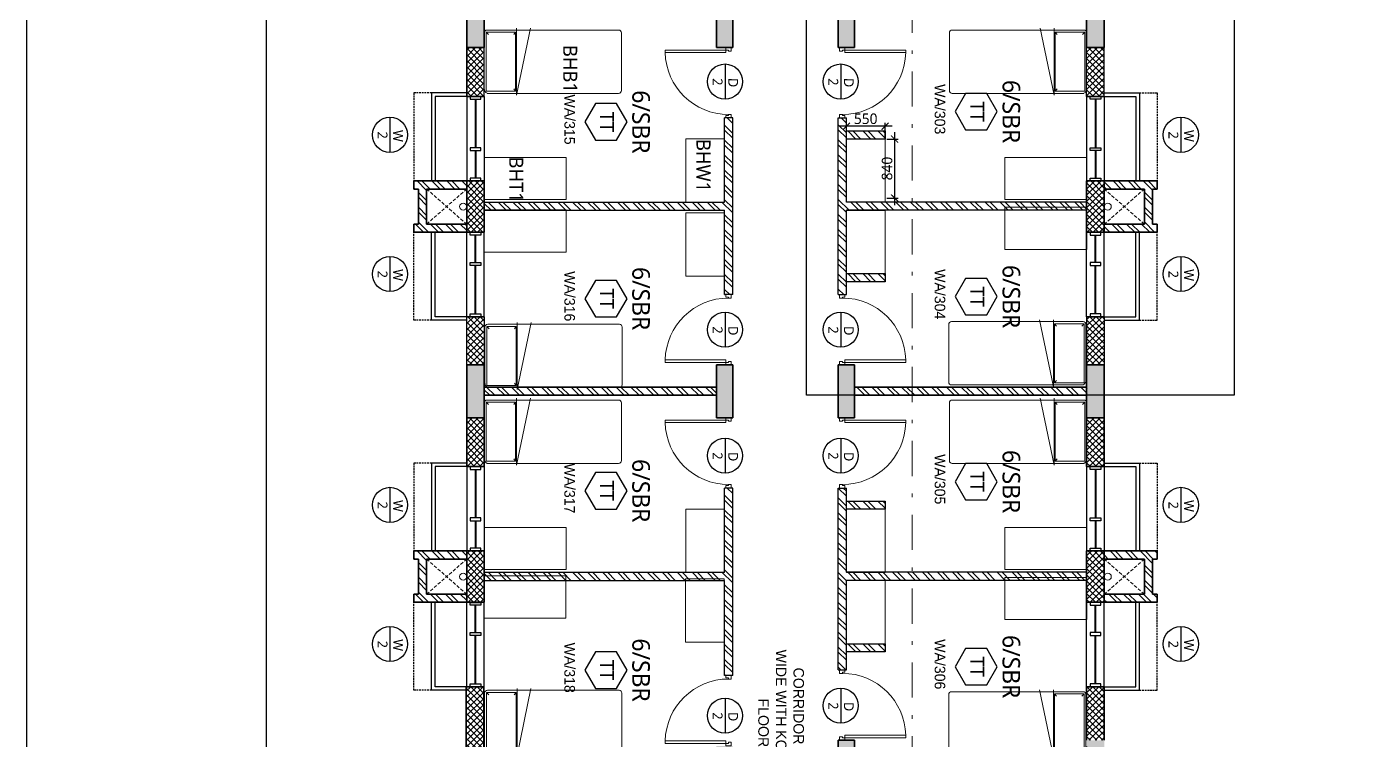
# Model space of a CAD drawing. Header units: millimetres. Extents: x -1127141 to 1597693, y -1835560 to -399335.
# Drawn here: x 1265890 to 1284923, y -513819 to -503678 of the extents above; entities that cross this region are included whole.
import ezdxf
from ezdxf.enums import TextEntityAlignment as Align

# ---------------------------------------------------------------- set-up
doc = ezdxf.new("R2010")
doc.units = ezdxf.units.MM
doc.header["$MEASUREMENT"] = 0
doc.header["$PDMODE"] = 67
for name, pattern in [('Dash dot', [21, 10, -5, 1, -5]), ('HIDDEN', [0.375, 0.25, -0.125]), ('HIDDEN2', [4.7625, 3.175, -1.5875])]:
    doc.linetypes.add(name, pattern=pattern)
for name, color, linetype in [('A-Anno Tags', 6, 'Continuous'), ('A-DTLS-Hatch Fills', 8, 'Continuous'), ('A-Wall Patt', 8, 'Continuous'), ('A-Window', 4, 'Continuous'), ('Anno_Frames', 7, 'Continuous'), ('COLUMN', 5, 'Continuous'), ('S-Conc Patt', 9, 'Continuous')]:
    doc.layers.add(name, color=color, linetype=linetype)
for name, color, linetype, lineweight in [('A-Door', 4, 'Continuous', 9), ('A-Wall Sec', 1, 'Continuous', 30), ('Ann_TitleBlock 2', 5, 'Continuous', 25), ('Anno_Tittleblock', 5, 'Continuous', 13), ('column hatch', 12, 'Continuous', 5), ('E-CABLE TRAY', 32, 'Continuous', 18), ('frntr', 32, 'Continuous', 9), ('rwp', 231, 'Continuous', 5), ('S-Concrete', 40, 'Continuous', 30), ('Section lines', 8, 'Continuous', 13), ('shaft', 252, 'HIDDEN2', 5)]:
    doc.layers.add(name, color=color, linetype=linetype, lineweight=lineweight)
doc.layers.add('BOQ TEXT', color=7, linetype='Continuous', true_color=0x4a4a4a)
doc.styles.add('IIITD @ 100', font='trebuc.ttf', dxfattribs={"height": 210})
doc.styles.get("Standard").update_dxf_attribs({"font": 'trebuc.ttf'})
doc.styles.add('TITLE', font='swissel.ttf', dxfattribs={"height": 4.3})
doc.dimstyles.new('IIITD_WD_M @ 100', dxfattribs={"dimscale": 100, "dimtxt": 1.5, "dimasz": 1, "dimexe": 0.5, "dimexo": 0.25, "dimgap": 0.3, "dimtad": 1, "dimdec": 0, "dimrnd": 5, "dimzin": 0, "dimdsep": 46, "dimtxsty": 'Standard', "dimblk": 'ARCHTICK', "dimcen": 0.2, "dimdle": 1, "dimclrd": 256, "dimclre": 256, "dimadec": 0, "dimazin": 0, "dimtfac": 1, "dimtdec": 0, "dimtofl": 0, "dimtmove": 0, "dimatfit": 0, "dimfxl": 2, "dimfxlon": 1, "dimtolj": 1, "dimtzin": 0, "dimlwd": -1, "dimlwe": -1, "dimarcsym": 0})
pattern_1 = [(315, (1445308.53, 119140.81), (106.066017, 106.066017), []), (315, (1445308.53, 119070.1), (106.066017, 106.066017), [])]
pattern_2 = [(315, (1445308.53, 119140.81), (44.194174, 44.194174), []), (45, (1445308.53, 119140.81), (-44.194174, 44.194174), [])]

# ---------------------------------------------------------------- blocks, each defined once
blk = doc.blocks.new('ABL_Door_S - 1000 x 2100-11-3 Second Floor Lvl')
at = {"layer": 'A-Door', "color": 5}
for p, q in [((-500, 38), (-450, 38)), ((-500, -38), (-500, 38)), ((-450, 38), (-450, -3)), ((450, 38), (450, -3)), ((500, 38), (450, 38)), ((500, -38), (500, 38)), ((-500, -38), (-465, -38)), ((-465, -3), (-450, -3)), ((-465, -38), (-465, -3)), ((-430, -38), (-465, -38)), ((465, -3), (450, -3)), ((465, -38), (465, -3)), ((500, -38), (465, -38))]:
    blk.add_line(p, q, dxfattribs=at)
at = {"layer": 'A-Door', "color": 5, "lineweight": 18}
for p, q in [((-465, -38), (-465, -903)), ((-430, -38), (-430, -903)), ((-430, -903), (-465, -903))]:
    blk.add_line(p, q, dxfattribs=at)
at = {"layer": 'A-Door'}
blk.add_arc((-450, -2), 900, 271.2981, 359.9894, dxfattribs=at)
blk = doc.blocks.new('*U29')
at = {"layer": 'A-Anno Tags'}
blk.add_lwpolyline([(-250, 0), (250, 0)], dxfattribs=at)
blk.add_circle((0, 0), 250, dxfattribs=at)
at = {"layer": 'Anno_Frames', "color": 7}
for tag, rotation, p in [('ENTITY', 359.7608, (15, 185)), ('ENTITYNO', 0.1757, (4, -36))]:
    blk.add_attdef(tag, text='', height=140, rotation=rotation, dxfattribs=at).set_placement(p, align=Align.TOP_CENTER)
blk = doc.blocks.new('Room Tag with Finish')
blk.add_lwpolyline([(0, 0), (-2.6, -1.5), (-2.6, -4.5), (0, -6), (2.6, -4.5), (2.6, -1.5)], close=True)
at = {"layer": 'Anno_Frames'}
blk.add_attdef('ROOM_NAME', text='', height=2.5, dxfattribs=at).set_placement((0, 0), align=Align.BOTTOM_CENTER)
blk.add_attdef('FF', text='', height=2, dxfattribs=at).set_placement((0, -1.85), align=Align.TOP_CENTER)
blk = doc.blocks.new('W 1200')
at = {"layer": 'A-Window', "linetype": 'HIDDEN', "ltscale": 100}
for p, q in [((552588, 7900), (552588, 9150)), ((552838, 7900), (552588, 7900))]:
    blk.add_line(p, q, dxfattribs=at)
at = {"layer": 'A-Window', "color": 2, "lineweight": 40}
for p, q in [((553463, 8720), (553463, 9110)), ((553463, 7990), (553463, 8680))]:
    blk.add_line(p, q, dxfattribs=at)
at = {"layer": 'A-Window', "color": 5}
for points in [[(553338, 7900), (552838, 7900), (552838, 9150)], [(553338, 7950), (552888, 7950), (552888, 9150)]]:
    blk.add_lwpolyline(points, dxfattribs=at)
at = {"layer": 'A-Window'}
for points in [[(553338, 7950), (553338, 9150)], [(553588, 7950), (553588, 9150)], [(553388, 8680), (553388, 8720), (553538, 8720), (553538, 8680), (553388, 8680)]]:
    blk.add_lwpolyline(points, dxfattribs=at)
for points in [[(553388, 9150), (553538, 9150), (553538, 9110), (553388, 9110)], [(553388, 7990), (553538, 7990), (553538, 7950), (553388, 7950)]]:
    blk.add_lwpolyline(points, close=True, dxfattribs=at)
blk = doc.blocks.new('Section Grp abc')
at = {"layer": 'Section lines', "linetype": 'Dash dot', "ltscale": 50}
blk.add_line((604554, -166838), (664406, -166838), dxfattribs=at)
blk = doc.blocks.new('column 2.03')
at = {"layer": 'S-Conc Patt'}
h = blk.add_hatch(color=256, dxfattribs=at)
h.paths.add_polyline_path([(540567, -135247), (541303, -135104), (541351, -135349), (540615, -135493)])
h.paths.add_polyline_path([(524899, -138549), (524852, -138304), (525872, -138105), (525920, -138351)])
h.paths.add_polyline_path([(537562, -136088), (537515, -135842), (538535, -135644), (538583, -135889)])
h.paths.add_polyline_path([(534396, -136703), (534349, -136458), (535370, -136259), (535417, -136505)])
h.paths.add_polyline_path([(531231, -137318), (531183, -137073), (532204, -136875), (532252, -137120)])
h.paths.add_polyline_path([(528065, -137934), (528017, -137688), (529038, -137490), (529086, -137735)])
h.paths.add_polyline_path([(535977, -127931), (535929, -127685), (536950, -127487), (536998, -127732)])
h.paths.add_polyline_path([(532811, -128546), (532763, -128301), (533784, -128102), (533832, -128348)])
h.paths.add_polyline_path([(529645, -129159), (529597, -128914), (530618, -128715), (530666, -128961)])
h.paths.add_polyline_path([(520148, -131005), (520100, -130760), (521121, -130562), (521168, -130807)])
h.paths.add_polyline_path([(523313, -130390), (523266, -130145), (524286, -129946), (524334, -130192)])
h.paths.add_polyline_path([(526479, -129775), (526431, -129529), (527452, -129331), (527500, -129576)])
h.paths.add_polyline_path([(534601, -133067), (534645, -133292), (533909, -133435), (533865, -133210)])
h.paths.add_polyline_path([(534271, -131369), (534315, -131595), (533579, -131738), (533535, -131512)])
h.paths.add_polyline_path([(528270, -134297), (528314, -134523), (527578, -134666), (527534, -134440)])
h.paths.add_polyline_path([(527940, -132600), (527984, -132826), (527248, -132969), (527204, -132743)])
h.paths.add_polyline_path([(521917, -135532), (521961, -135758), (521225, -135901), (521181, -135675)])
h.paths.add_polyline_path([(521587, -133835), (521631, -134060), (520895, -134203), (520851, -133978)])
h.paths.add_polyline_path([(544878, -132790), (544734, -132054), (544980, -132007), (545123, -132743)])
h.paths.add_polyline_path([(517960, -142269), (517210, -142269), (517210, -142019), (517960, -142019)])
h.paths.add_polyline_path([(514865, -142269), (514115, -142269), (514115, -142019), (514865, -142019)])
h.paths.add_polyline_path([(511830, -142269), (511080, -142269), (511080, -142019), (511830, -142019)])
h.paths.add_polyline_path([(540791, -131864), (540202, -131979), (540246, -132204), (540835, -132090)])
h.paths.add_polyline_path([(544283, -129733), (544140, -128997), (544385, -128949), (544529, -129685)])
h.paths.add_polyline_path([(543544, -125930), (543401, -125194), (543646, -125146), (543789, -125882)])
h.paths.add_polyline_path([(539190, -126012), (539631, -125926), (539675, -126152), (539234, -126238)])
h.paths.add_polyline_path([(539780, -128474), (539694, -128032), (539920, -127989), (540006, -128430)])
h.paths.add_polyline_path([(541523, -126017), (541438, -125575), (541663, -125531), (541749, -125973)])
h.paths.add_polyline_path([(542306, -130041), (542220, -129599), (542446, -129555), (542531, -129997)])
h.paths.add_polyline_path([(542125, -127906), (541683, -127992), (541639, -127766), (542081, -127680)])
h.paths.add_polyline_path([(540306, -129975), (540392, -130417), (540166, -130460), (540080, -130019)])
h.paths.add_polyline_path([(515810, -129110), (515073, -129253), (515026, -129008), (515762, -128865)])
h.paths.add_polyline_path([(517979, -134770), (517865, -134181), (518091, -134137), (518205, -134726)])
h.paths.add_polyline_path([(517279, -136669), (516543, -136812), (516499, -136586), (517235, -136443)])
h.paths.add_polyline_path([(517859, -130220), (517123, -130363), (517075, -130117), (517811, -129974)])
h.paths.add_polyline_path([(516895, -142569), (516295, -142569), (516295, -142319), (516895, -142319)])
h.paths.add_polyline_path([(511830, -142569), (511080, -142569), (511080, -142319), (511830, -142319)])
h.paths.add_polyline_path([(519550, -142319), (520150, -142319), (520150, -142569), (519550, -142569)])
h.paths.add_polyline_path([(514865, -142569), (514115, -142569), (514115, -142319), (514865, -142319)])
h.paths.add_polyline_path([(516949, -134971), (516213, -135114), (516165, -134868), (516901, -134725)])
h.paths.add_polyline_path([(517957, -140158), (517221, -140302), (517173, -140056), (517909, -139913)])
h.paths.add_polyline_path([(517577, -128767), (516840, -128910), (516793, -128664), (517529, -128521)])
h.paths.add_polyline_path([(512267, -129799), (511531, -129942), (511483, -129696), (512220, -129553)])
h.paths.add_polyline_path([(513410, -135658), (512674, -135802), (512626, -135556), (513362, -135413)])
h.paths.add_polyline_path([(522640, -139248), (521830, -139406), (521782, -139160), (522592, -139003)])
h.paths.add_polyline_path([(511330, -135808), (511330, -136456), (511080, -136456), (511080, -135856)])
h.paths.add_polyline_path([(533146, -169460), (532396, -169460), (532396, -169210), (533146, -169210)])
h.paths.add_polyline_path([(533146, -164180), (532396, -164180), (532396, -163950), (533146, -163950)])
h.paths.add_polyline_path([(533146, -160650), (532396, -160650), (532396, -160400), (533146, -160400)])
h.paths.add_polyline_path([(533146, -165910), (532396, -165910), (532396, -165680), (533146, -165680)])
h.paths.add_polyline_path([(527886, -169460), (527136, -169460), (527136, -169210), (527886, -169210)])
h.paths.add_polyline_path([(527886, -164180), (527136, -164180), (527136, -163950), (527886, -163950)])
h.paths.add_polyline_path([(527886, -160650), (527136, -160650), (527136, -160400), (527886, -160400)])
h.paths.add_polyline_path([(527886, -165910), (527136, -165910), (527136, -165680), (527886, -165680)])
h.paths.add_polyline_path([(522626, -164180), (521876, -164180), (521876, -163950), (522626, -163950)])
h.paths.add_polyline_path([(517781, -158380), (517031, -158380), (517031, -158630), (517781, -158630)])
h.paths.add_polyline_path([(514115, -158380), (514865, -158380), (514865, -158630), (514115, -158630)])
h.paths.add_polyline_path([(511080, -158380), (511830, -158380), (511830, -158630), (511080, -158630)])
h.paths.add_polyline_path([(542531, -160650), (541931, -160650), (541931, -160400), (542531, -160400)])
h.paths.add_polyline_path([(517856, -160400), (517106, -160400), (517106, -160650), (517856, -160650)])
h.paths.add_polyline_path([(522626, -160650), (521876, -160650), (521876, -160400), (522626, -160400)])
h.paths.add_polyline_path([(538331, -160650), (537731, -160650), (537731, -160400), (538331, -160400)])
h.paths.add_polyline_path([(541931, -163950), (542531, -163950), (542531, -164180), (541931, -164180)])
h.paths.add_polyline_path([(538331, -164180), (537731, -164180), (537731, -163950), (538331, -163950)])
h.paths.add_polyline_path([(519656, -170420), (518906, -170420), (518906, -170170), (519656, -170170)])
h.paths.add_polyline_path([(511330, -165930), (511330, -165180), (511080, -165180), (511080, -165930)])
h.paths.add_polyline_path([(514251, -165930), (513501, -165930), (513501, -165680), (514251, -165680)])
h.paths.add_polyline_path([(519656, -171900), (518906, -171900), (518906, -171650), (519656, -171650)])
h.paths.add_polyline_path([(517856, -171900), (517106, -171900), (517106, -171650), (517856, -171650)])
h.paths.add_polyline_path([(517856, -165930), (517106, -165930), (517106, -165680), (517856, -165680)])
h.paths.add_polyline_path([(517856, -164180), (517106, -164180), (517106, -163950), (517856, -163950)])
h.paths.add_polyline_path([(518906, -166280), (518906, -165680), (519136, -165680), (519136, -166280)])
h.paths.add_polyline_path([(540096, -166130), (540096, -165680), (540326, -165680), (540326, -166130)])
h.paths.add_polyline_path([(537811, -165680), (538261, -165680), (538261, -165910), (537811, -165910)])
h.paths.add_polyline_path([(540096, -170170), (540096, -169720), (540326, -169720), (540326, -170170)])
h.paths.add_polyline_path([(537916, -170170), (537916, -169720), (538146, -169720), (538146, -170170)])
h.paths.add_polyline_path([(540326, -168040), (539876, -168040), (539876, -167810), (540326, -167810)])
h.paths.add_polyline_path([(537916, -168150), (537916, -167700), (538146, -167700), (538146, -168150)])
h.paths.add_polyline_path([(542116, -166280), (542116, -165680), (542346, -165680), (542346, -166280)])
h.paths.add_polyline_path([(522366, -170420), (522366, -169670), (522116, -169670), (522116, -170420)])
h.paths.add_polyline_path([(542096, -170169), (542096, -169569), (542346, -169569), (542346, -170169)])
h.paths.add_polyline_path([(511080, -158080), (511830, -158080), (511830, -158330), (511080, -158330)])
h.paths.add_polyline_path([(520150, -158330), (519550, -158330), (519550, -158080), (520150, -158080)])
h.paths.add_polyline_path([(516295, -147580), (516895, -147580), (516895, -147810), (516295, -147810)])
h.paths.add_polyline_path([(516895, -158330), (516295, -158330), (516295, -158080), (516895, -158080)])
h.paths.add_polyline_path([(516295, -152840), (516895, -152840), (516895, -153070), (516295, -153070)])
h.paths.add_polyline_path([(514865, -147810), (514265, -147810), (514265, -147580), (514865, -147580)])
h.paths.add_polyline_path([(514865, -153070), (514265, -153070), (514265, -152840), (514865, -152840)])
h.paths.add_polyline_path([(514115, -158080), (514865, -158080), (514865, -158330), (514115, -158330)])
h.paths.add_polyline_path([(514251, -171900), (513501, -171900), (513501, -171650), (514251, -171650)])
h.paths.add_polyline_path([(511330, -147395), (511330, -147995), (511080, -147995), (511080, -147395)])
h.paths.add_polyline_path([(511330, -152654), (511330, -153255), (511080, -153255), (511080, -152654)])
h.paths.add_polyline_path([(520150, -147394), (520150, -147994), (519900, -147994), (519900, -147394)])
h.paths.add_polyline_path([(520150, -152655), (520150, -153255), (519900, -153255), (519900, -152655)])
h.paths.add_polyline_path([(522346, -165680), (522346, -166430), (522116, -166430), (522116, -165680)])
edge = h.paths.add_edge_path()
edge.add_line((547866, -169460), (547116, -169460))
edge.add_line((547116, -169210), (547866, -169210))
edge.add_line((547116, -169460), (547116, -169210))
edge.add_line((547866, -164180), (547116, -164180))
edge.add_line((547116, -163950), (547866, -163950))
edge.add_line((547116, -164180), (547116, -163950))
edge.add_line((547866, -160650), (547116, -160650))
edge.add_line((547116, -160400), (547866, -160400))
edge.add_line((547116, -160650), (547116, -160400))
edge.add_line((547866, -165910), (547116, -165910))
edge.add_line((547116, -165680), (547866, -165680))
edge.add_line((547116, -165910), (547116, -165680))
h.paths.add_polyline_path([(558386, -164180), (557636, -164180), (557636, -163950), (558386, -163950)])
h.paths.add_polyline_path([(558386, -160650), (557636, -160650), (557636, -160400), (558386, -160400)])
h.paths.add_polyline_path([(558146, -165680), (558146, -166430), (557916, -166430), (557916, -165680)])
h.paths.add_polyline_path([(553126, -169460), (552376, -169460), (552376, -169210), (553126, -169210)])
h.paths.add_polyline_path([(553126, -164180), (552376, -164180), (552376, -163950), (553126, -163950)])
h.paths.add_polyline_path([(553126, -160650), (552376, -160650), (552376, -160400), (553126, -160400)])
h.paths.add_polyline_path([(553126, -165910), (552376, -165910), (552376, -165680), (553126, -165680)])
h.paths.add_polyline_path([(547866, -169460), (547116, -169460), (547116, -169210), (547866, -169210)], flags=17)
h.paths.add_polyline_path([(547866, -164180), (547116, -164180), (547116, -163950), (547866, -163950)], flags=17)
h.paths.add_polyline_path([(547866, -160650), (547116, -160650), (547116, -160400), (547866, -160400)], flags=17)
h.paths.add_polyline_path([(547866, -165910), (547116, -165910), (547116, -165680), (547866, -165680)], flags=17)
h.paths.add_polyline_path([(565551, -171255), (565551, -170655), (565301, -170655), (565301, -171255)])
h.paths.add_polyline_path([(565551, -160650), (564951, -160650), (564951, -160400), (565551, -160400)])
h.paths.add_polyline_path([(561351, -160650), (560751, -160650), (560751, -160400), (561351, -160400)])
h.paths.add_polyline_path([(565551, -164180), (564951, -164180), (564951, -163950), (565551, -163950)])
h.paths.add_polyline_path([(561351, -164180), (560751, -164180), (560751, -163950), (561351, -163950)])
h.paths.add_polyline_path([(565551, -166430), (565551, -165680), (565301, -165680), (565301, -166430)])
h.paths.add_polyline_path([(560601, -171255), (561351, -171255), (561351, -171005), (560601, -171005)])
h.paths.add_polyline_path([(561351, -166430), (561351, -165680), (561121, -165680), (561121, -166430)])
h.paths.add_polyline_path([(557896, -171255), (557896, -170505), (558146, -170505), (558146, -171255)])
at = {"layer": 'S-Concrete', "lineweight": 35}
for p, q in [((527136, -160400), (527886, -160400)), ((527886, -160400), (527886, -160650)), ((532396, -160650), (532396, -160400)), ((532396, -160400), (533146, -160400)), ((533146, -160400), (533146, -160650)), ((527886, -160650), (527136, -160650)), ((533146, -160650), (532396, -160650)), ((527136, -163950), (527886, -163950)), ((527886, -163950), (527886, -164180)), ((532396, -164180), (532396, -163950)), ((532396, -163950), (533146, -163950)), ((533146, -163950), (533146, -164180)), ((537731, -164180), (537731, -163950)), ((537731, -163950), (538331, -163950)), ((527886, -164180), (527136, -164180)), ((533146, -164180), (532396, -164180)), ((538331, -164180), (537731, -164180)), ((527136, -165680), (527886, -165680)), ((527886, -165680), (527886, -165910)), ((532396, -165910), (532396, -165680)), ((532396, -165680), (533146, -165680)), ((533146, -165680), (533146, -165910)), ((527886, -165910), (527136, -165910)), ((533146, -165910), (532396, -165910)), ((527136, -169210), (527886, -169210)), ((527886, -169210), (527886, -169460)), ((532396, -169460), (532396, -169210)), ((532396, -169210), (533146, -169210)), ((533146, -169210), (533146, -169460)), ((527886, -169460), (527136, -169460)), ((533146, -169460), (532396, -169460))]:
    blk.add_line(p, q, dxfattribs=at)
blk = doc.blocks.new('bed')
at = {"layer": 'frntr'}
for p, q in [((268673, -306927), (268673, -308179)), ((269533, -306887), (268713, -306887)), ((269573, -308377), (269573, -306927)), ((269598, -308377), (268648, -308179)), ((268673, -308179), (268673, -308377)), ((268648, -308377), (269448, -308377)), ((268673, -308377), (268673, -308797)), ((269543, -308391), (268703, -308391)), ((268703, -308391), (268703, -308811)), ((268703, -308391), (268738, -308417)), ((269598, -308377), (269448, -308377)), ((269543, -308391), (269508, -308417)), ((269543, -308811), (269543, -308391)), ((269573, -308797), (269573, -308377)), ((268703, -308811), (268738, -308777)), ((268703, -308811), (269543, -308811)), ((268713, -308837), (269510, -308837))]:
    blk.add_line(p, q, dxfattribs=at)
for centre, radius, start, end in [((268713, -306927), 40, 90, 180), ((269533, -306927), 40, 0, 90), ((268713, -308797), 40, 180, 270), ((269506, -308762), 75.2, 267.3338, 332.1559)]:
    blk.add_arc(centre, radius, start, end, dxfattribs=at)
blk = doc.blocks.new('wardrobe')
at = {"layer": 'frntr'}
for p, q in [((266249, -309334), (266799, -309334)), ((266249, -310234), (266249, -309334)), ((266799, -310234), (266799, -309334)), ((266799, -309334), (266799, -310234)), ((266799, -310234), (266249, -310234))]:
    blk.add_line(p, q, dxfattribs=at)
blk = doc.blocks.new('table')
at = {"layer": 'frntr'}
for p, q in [((268968, -309087), (269568, -309087)), ((268968, -309087), (268968, -310253)), ((269568, -310255), (269568, -309087)), ((268968, -310253), (269568, -310253))]:
    blk.add_line(p, q, dxfattribs=at)
blk = doc.blocks.new('aaa')
at = {"layer": 'frntr', "rotation": 90}
blk.add_blockref('wardrobe', (-40627, -573636), dxfattribs=at)
at = {"layer": 'frntr'}
for name, p in [('bed', (-1515, -1414)), ('table', (0, 0))]:
    blk.add_blockref(name, p, dxfattribs=at)
blk = doc.blocks.new('bbbb')
at = {"layer": 'frntr', "rotation": 90}
blk.add_blockref('wardrobe', (-39613, -573636), dxfattribs=at)
at = {"layer": 'frntr'}
for name, p in [('bed', (2630, -1404)), ('table', (710, 0))]:
    blk.add_blockref(name, p, dxfattribs=at)
blk = doc.blocks.new('_ArchTick')
at = {"color": 0, "linetype": 'ByBlock', "const_width": 0.15}
blk.add_lwpolyline([(-0.5, -0.5), (0.5, 0.5)], dxfattribs=at)
blk = doc.blocks.new('*D739')
at = {"layer": 'BOQ TEXT', "transparency": 16777216}
for p, q in [((1278111, -505274), (1278272, -505274)), ((1278222, -505174), (1278222, -506212)), ((1278111, -506112), (1278272, -506112))]:
    blk.add_line(p, q, dxfattribs=at)
at = {"layer": 'Defpoints', "color": 0, "transparency": 16777216}
for p in [(1278086, -505274), (1278086, -506112), (1278222, -506112)]:
    blk.add_point(p, dxfattribs=at)
at = {"layer": 'BOQ TEXT', "transparency": 16777216, "xscale": 100, "yscale": 100, "zscale": 100}
for p, rotation in [((1278222, -505274), 90), ((1278222, -506112), 270)]:
    blk.add_blockref('_ArchTick', p, dxfattribs=dict(at, rotation=rotation))
at = {"layer": 'BOQ TEXT', "color": 0, "transparency": 16777216, "insert": (1278115, -505693), "char_height": 150, "attachment_point": 5, "rotation": 90}
blk.add_mtext('\\A1;840', dxfattribs=at)
blk = doc.blocks.new('*D740')
at = {"layer": 'A-DTLS-Hatch Fills', "transparency": 16777216}
for p, q in [((1278186, -505092), (1277436, -505092)), ((1277536, -505249), (1277536, -505042)), ((1278086, -505249), (1278086, -505042))]:
    blk.add_line(p, q, dxfattribs=at)
at = {"layer": 'Defpoints', "color": 0, "transparency": 16777216}
for p in [(1277536, -505092), (1277536, -505274), (1278086, -505274)]:
    blk.add_point(p, dxfattribs=at)
at = {"layer": 'A-DTLS-Hatch Fills', "transparency": 16777216, "xscale": 100, "yscale": 100, "zscale": 100, "rotation": 180}
blk.add_blockref('_ArchTick', (1277536, -505092), dxfattribs=at)
at = {"layer": 'A-DTLS-Hatch Fills', "transparency": 16777216, "xscale": 100, "yscale": 100, "zscale": 100}
blk.add_blockref('_ArchTick', (1278086, -505092), dxfattribs=at)
at = {"layer": 'A-DTLS-Hatch Fills', "color": 0, "transparency": 16777216, "insert": (1277811, -504986), "char_height": 150, "attachment_point": 5}
blk.add_mtext('\\A1;550', dxfattribs=at)
blk = doc.blocks.new('IIITD WD A1- L Format Library')
at = {"layer": 'Anno_Tittleblock', "color": 5}
blk.add_lwpolyline([(0, -7.57), (775, -7.57), (775, 573.91), (0, 573.91)], close=True, dxfattribs=at)
at = {"style": 'TITLE'}
for tag, p, height in [('PROJECT NAME 1', (779.17, 137.4), 2.98), ('PROJECT NAME 2', (779.17, 132.23), 2.98), ('PROJECT_NAME_3', (779.17, 127.37), 2.98), ('1:100@A1', (818.06, 91.92), 2.25), ('A-2.03', (844.81, 84.28), 4), ('03.04.11', (821.96, 84.64), 2.25), ('A', (858.85, 75.94), 3.66), ('AC', (827.5, 76.14), 2.25)]:
    blk.add_attdef(tag, p, '', height=height, dxfattribs=at)
for p in [(780.3, 113.01), (780.3, 106.37)]:
    blk.add_attdef('FIRST FLOOR PLAN', text='', height=3.39, dxfattribs=at).set_placement(p, align=Align.TOP_LEFT)

msp = doc.modelspace()

# ---------------------------------------------------------------- hatches: boundary and pattern name
at = {"layer": 'A-Wall Patt'}
h = msp.add_hatch(dxfattribs=at)
h.set_pattern_fill('ANSI37', color=256, scale=500, style=0)
h.set_pattern_definition(pattern_2)
h.paths.add_polyline_path([(1272391, -503223.8), (1272391, -502538.8), (1272341, -502538.8), (1272341, -502538.8), (1272191, -502538.8), (1272191, -502538.8), (1272141, -502538.8), (1272141, -502538.8), (1272141, -503223.8)])
h.paths.add_polyline_path([(1272391, -504668.8), (1272391, -503973.8), (1272141, -503973.8), (1272141, -504668.8)])
h.paths.add_polyline_path([(1272391, -506598.8), (1272391, -505868.8), (1272141, -505868.8), (1272141, -506598.8)])
h = msp.add_hatch(dxfattribs=at)
h.set_pattern_fill('ANSI37', color=256, scale=500, style=0)
h.set_pattern_definition(pattern_2)
h.paths.add_polyline_path([(1281201, -506598.8), (1281201, -505868.8), (1280951, -505868.8), (1280951, -506598.8)])
h.paths.add_polyline_path([(1281201.7, -504668.8), (1281201.1, -503973.8), (1280951, -503973.8), (1280951, -504668.8)])
h.paths.add_polyline_path([(1281201, -503223.8), (1281201, -502538.8), (1280951, -502538.8), (1280951, -503223.8)])
h = msp.add_hatch(dxfattribs=at)
h.set_pattern_fill('ANSI32', color=256, scale=400, style=0)
h.set_pattern_definition([(315, (1375248.27, -290140.47), (106.06602, 106.06602), []), (315, (1375248.27, -290211.18), (106.06602, 106.06602), [])])
h.paths.add_polyline_path([(1272391.1, -503713.8), (1272391.1, -503828.8), (1272391, -503828.8), (1272391, -503713.8)])
h.paths.add_polyline_path([(1272391.1, -508628.8), (1272391.1, -508801.3), (1272391, -508801.3), (1272391, -508628.8)])
h.paths.add_polyline_path([(1271571.1, -505983.8), (1271571.1, -506483.8), (1272141.1, -506483.8), (1272141.1, -505983.8)], flags=16)
h.paths.add_polyline_path([(1275921, -504973.8), (1275806, -504973.8), (1275806, -507483.8), (1275921, -507483.8)])
h.paths.add_polyline_path([(1272141, -506598.8), (1272141, -505868.8), (1271391.1, -505868.8), (1271391.1, -505983.8), (1271456.1, -505983.8), (1271456.1, -506483.8), (1271391.1, -506483.8), (1271391.1, -506598.8)])
h.paths.add_polyline_path([(1272391, -505868.8), (1272391, -506598.8), (1272391.1, -506598.8), (1272391.1, -506286.3), (1275806, -506286.3), (1275806, -506171.3), (1272391.1, -506171.3), (1272391.1, -505868.8)])
h = msp.add_hatch(dxfattribs=at)
h.set_pattern_fill('ANSI32', color=256, scale=400, style=0)
h.set_pattern_definition(pattern_1)
h.paths.add_polyline_path([(1280950.8, -503713.8), (1280950.8, -503828.8), (1280951, -503828.8), (1280951, -503713.8)])
h.paths.add_polyline_path([(1280950.8, -508628.8), (1280950.8, -508801.3), (1280951, -508801.3), (1280951, -508628.8)])
h.paths.add_polyline_path([(1281770.8, -505983.8), (1281770.8, -506483.8), (1281200.8, -506483.8), (1281200.8, -505983.8)], flags=17)
h.paths.add_polyline_path([(1277421, -507483.8), (1277536, -507483.8), (1277536, -504973.8), (1277421, -504973.8)])
h.paths.add_polyline_path([(1280951, -506598.8), (1280951, -505868.8), (1280950.8, -505868.8), (1280950.8, -506171.3), (1277536, -506171.3), (1277536, -506286.3), (1280950.8, -506286.3), (1280950.8, -506598.8)])
h.paths.add_polyline_path([(1281201, -505868.8), (1281201, -506598.8), (1281950.8, -506598.8), (1281950.8, -506483.8), (1281885.8, -506483.8), (1281885.8, -505983.8), (1281950.8, -505983.8), (1281950.8, -505868.8)])
h = msp.add_hatch(dxfattribs=at)
h.set_pattern_fill('ANSI32', color=256, scale=400, angle=-90, style=0)
h.set_pattern_definition([(315, (1600521.61, 791363.72), (106.066017, 106.066017), []), (315, (1600521.61, 791293.01), (106.066017, 106.066017), [])])
h.paths.add_polyline_path([(1278085.8, -505273.6), (1278085.8, -505158.6), (1277536.1, -505158.6), (1277536.1, -505273.6)])
h = msp.add_hatch(dxfattribs=at)
h.set_pattern_fill('ANSI32', color=256, scale=400, angle=-90, style=0)
h.set_pattern_definition([(315, (1600521.61, 789335.42), (106.066017, 106.066017), []), (315, (1600521.61, 789264.7), (106.066017, 106.066017), [])])
h.paths.add_polyline_path([(1278085.8, -507301.9), (1278085.8, -507186.9), (1277536.1, -507186.9), (1277536.1, -507301.9)])
h = msp.add_hatch(dxfattribs=at)
h.set_pattern_fill('ANSI37', color=256, scale=500, style=0)
h.set_pattern_definition(pattern_2)
h.paths.add_polyline_path([(1272391, -508483.8), (1272391, -507798.8), (1272140.3, -507798.8), (1272140.3, -508483.8)])
h.paths.add_polyline_path([(1272391, -509928.8), (1272391, -509233.8), (1272141, -509233.8), (1272141, -509928.8)])
h.paths.add_polyline_path([(1272391.1, -511858.8), (1272391.1, -511128.8), (1272141.1, -511128.8), (1272141.1, -511858.8)])
h.paths.add_polyline_path([(1272386.7, -514003.8), (1272386.7, -513058.8), (1272136, -513058.8), (1272136, -514003.8)])
h = msp.add_hatch(dxfattribs=at)
h.set_pattern_fill('ANSI32', color=256, scale=400, style=0)
h.set_pattern_definition([(315, (1443449.98, -290140.47), (106.06602, 106.06602), []), (315, (1443449.98, -290211.18), (106.06602, 106.06602), [])])
h.paths.add_polyline_path([(1275691, -508916.3), (1275691, -508801.3), (1272386, -508801.3), (1272386, -508916.3)])
h.paths.add_polyline_path([(1272141, -508558.8), (1272141, -507798.8), (1272140.3, -507798.8), (1272140.3, -508558.8)])
h = msp.add_hatch(dxfattribs=at)
h.set_pattern_fill('ANSI37', color=256, scale=500, style=0)
h.set_pattern_definition(pattern_2)
h.paths.add_polyline_path([(1281201, -513818.8), (1281201, -513058.8), (1280951, -513058.8), (1280951, -513818.8)])
h.paths.add_polyline_path([(1281201, -511858.8), (1281201, -511128.8), (1280951, -511128.8), (1280951, -511858.8)])
h.paths.add_polyline_path([(1281201, -509928.8), (1281201, -509233.8), (1280951, -509233.8), (1280951, -509928.8)])
h.paths.add_polyline_path([(1281201, -508483.8), (1281201, -507798.8), (1280951, -507798.8), (1280951, -508483.8)])
h = msp.add_hatch(dxfattribs=at)
h.set_pattern_fill('ANSI32', color=256, scale=400, style=0)
h.set_pattern_definition(pattern_1)
h.paths.add_polyline_path([(1277651, -508916.3), (1277651, -508801.3), (1280956, -508801.3), (1280956, -508916.3)])
h = msp.add_hatch(dxfattribs=at)
h.set_pattern_fill('ANSI32', color=256, scale=400, style=0)
h.set_pattern_definition([(315, (1375248.27, -295400.47), (106.06602, 106.06602), []), (315, (1375248.27, -295471.18), (106.06602, 106.06602), [])])
h.paths.add_polyline_path([(1272391.1, -508973.8), (1272391.1, -509088.8), (1272391, -509088.8), (1272391, -508973.8)])
h.paths.add_polyline_path([(1272391.1, -513888.8), (1272391.1, -514061.3), (1272391, -514061.3), (1272391, -513888.8)])
h.paths.add_polyline_path([(1271571.1, -511243.8), (1271571.1, -511743.8), (1272141.1, -511743.8), (1272141.1, -511243.8)], flags=16)
h.paths.add_polyline_path([(1275921, -510233.8), (1275806, -510233.8), (1275806, -512888.8), (1275921, -512888.8)])
h.paths.add_polyline_path([(1272391, -511128.8), (1272391, -511858.8), (1272391.1, -511858.8), (1272391.1, -511546.3), (1275806, -511546.3), (1275806, -511431.3), (1272391.1, -511431.3), (1272391.1, -511128.8)])
h.paths.add_polyline_path([(1272141, -511858.8), (1272141, -511128.8), (1271391.1, -511128.8), (1271391.1, -511243.8), (1271456.1, -511243.8), (1271456.1, -511743.8), (1271391.1, -511743.8), (1271391.1, -511858.8)])
h = msp.add_hatch(dxfattribs=at)
h.set_pattern_fill('ANSI32', color=256, scale=400, style=0)
h.set_pattern_definition(pattern_1)
h.paths.add_polyline_path([(1280950.8, -508973.8), (1280950.8, -509088.8), (1280951, -509088.8), (1280951, -508973.8)])
h.paths.add_polyline_path([(1280950.8, -513888.8), (1280950.8, -514061.3), (1280951, -514061.3), (1280951, -513888.8)])
h.paths.add_polyline_path([(1281770.8, -511243.8), (1281770.8, -511743.8), (1281200.8, -511743.8), (1281200.8, -511243.8)], flags=16)
h.paths.add_polyline_path([(1277536, -510233.8), (1277421, -510233.8), (1277421, -512818.8), (1277536, -512818.8)])
h.paths.add_polyline_path([(1281201, -511128.8), (1281201, -511858.8), (1281950.8, -511858.8), (1281950.8, -511743.8), (1281885.8, -511743.8), (1281885.8, -511243.8), (1281950.8, -511243.8), (1281950.8, -511128.8)])
h.paths.add_polyline_path([(1280951, -511858.8), (1280951, -511128.8), (1280950.8, -511128.8), (1280950.8, -511431.3), (1277536, -511431.3), (1277536, -511546.3), (1280950.8, -511546.3), (1280950.8, -511858.8)])
h = msp.add_hatch(dxfattribs=at)
h.set_pattern_fill('ANSI32', color=256, scale=400, angle=-90, style=0)
h.set_pattern_definition([(315, (1600521.56, 786103.72), (106.066017, 106.066017), []), (315, (1600521.56, 786033.01), (106.066017, 106.066017), [])])
h.paths.add_polyline_path([(1278085.7, -510533.6), (1278085.7, -510418.6), (1277536.1, -510418.6), (1277536.1, -510533.6)])
h = msp.add_hatch(dxfattribs=at)
h.set_pattern_fill('ANSI32', color=256, scale=400, angle=-90, style=0)
h.set_pattern_definition([(315, (1600521.61, 784075.42), (106.066017, 106.066017), []), (315, (1600521.61, 784004.7), (106.066017, 106.066017), [])])
h.paths.add_polyline_path([(1278085.8, -512561.9), (1278085.8, -512446.9), (1277536.1, -512446.9), (1277536.1, -512561.9)])

# ---------------------------------------------------------------- linework, layer by layer
at = {"layer": 'A-DTLS-Hatch Fills'}
for p, q in [((1276972.1, -508916.3), (1276972.1, -503541.3)), ((1283046.3, -503541.3), (1283046.3, -508916.3)), ((1283046.3, -508916.3), (1276972.1, -508916.3))]:
    msp.add_line(p, q, dxfattribs=at)
at = {"layer": 'A-Wall Patt'}
msp.add_lwpolyline([(1321641.3, -478259.6), (1321641.3, -552566.2), (1265890, -552566.2), (1265890, -478259.6)], close=True, dxfattribs=at)
at = {"layer": 'A-Wall Sec', "lineweight": 35}
for p, q in [((1272141, -503898.8), (1272141, -504668.8)), ((1272141, -504668.8), (1272391, -504668.8)), ((1281201, -504668.8), (1280951, -504668.8)), ((1272391, -505868.8), (1271391, -505868.8)), ((1271391, -505868.8), (1271391, -505983.8)), ((1272141, -505868.8), (1272141, -506598.8)), ((1272391, -506598.8), (1272391, -505868.8)), ((1280951, -506598.8), (1280951, -505868.8)), ((1280951, -505868.8), (1281951, -505868.8)), ((1281201, -505868.8), (1281201, -506598.8)), ((1281951, -505868.8), (1281951, -505983.8)), ((1271391, -505983.8), (1271456, -505983.8)), ((1271456, -505983.8), (1271456, -506483.8)), ((1271571, -505983.8), (1272141, -505983.8)), ((1271571, -506483.8), (1271571, -505983.8)), ((1281771, -505983.8), (1281201, -505983.8)), ((1281771, -506483.8), (1281771, -505983.8)), ((1281951, -505983.8), (1281886, -505983.8)), ((1281886, -505983.8), (1281886, -506483.8)), ((1271456, -506483.8), (1271391, -506483.8)), ((1271391, -506483.8), (1271391, -506598.8)), ((1271391, -506598.8), (1272391, -506598.8)), ((1272141, -506483.8), (1271571, -506483.8)), ((1281951, -506598.8), (1280951, -506598.8)), ((1281201, -506483.8), (1281771, -506483.8)), ((1281886, -506483.8), (1281951, -506483.8)), ((1281951, -506483.8), (1281951, -506598.8)), ((1272141, -507798.8), (1272391, -507798.8)), ((1281201, -507798.8), (1280951, -507798.8)), ((1275690.3, -508801.3), (1272391, -508801.3)), ((1272391, -508916.3), (1275690.3, -508916.3)), ((1277651.7, -508801.3), (1280951, -508801.3)), ((1280951, -508916.3), (1277651.7, -508916.3)), ((1272141, -509158.8), (1272141, -509928.8)), ((1272391, -509158.8), (1272391, -509928.8)), ((1280951, -509158.8), (1280951, -509928.8)), ((1281201, -509158.8), (1281201, -509928.8)), ((1272141, -509928.8), (1272391, -509928.8)), ((1281200.8, -509928.8), (1280950.8, -509928.8)), ((1272391.1, -511128.8), (1271391.1, -511128.8)), ((1271391.1, -511128.8), (1271391.1, -511243.8)), ((1272141.1, -511128.8), (1272141.1, -511858.8)), ((1272391.1, -511858.8), (1272391.1, -511128.8)), ((1280951, -511858.8), (1280951, -511128.8)), ((1280951, -511128.8), (1281951, -511128.8)), ((1281201, -511128.8), (1281201, -511858.8)), ((1281951, -511128.8), (1281951, -511243.8)), ((1271391.1, -511243.8), (1271456.1, -511243.8)), ((1271456.1, -511243.8), (1271456.1, -511743.8)), ((1271571.1, -511243.8), (1272141.1, -511243.8)), ((1271571.1, -511743.8), (1271571.1, -511243.8)), ((1281771, -511243.8), (1281201, -511243.8)), ((1281771, -511743.8), (1281771, -511243.8)), ((1281951, -511243.8), (1281886, -511243.8)), ((1281886, -511243.8), (1281886, -511743.8)), ((1271456.1, -511743.8), (1271391.1, -511743.8)), ((1271391.1, -511743.8), (1271391.1, -511858.8)), ((1272141.1, -511743.8), (1271571.1, -511743.8)), ((1281201, -511743.8), (1281771, -511743.8)), ((1281886, -511743.8), (1281951, -511743.8)), ((1281951, -511743.8), (1281951, -511858.8)), ((1271391.1, -511858.8), (1272391.1, -511858.8)), ((1281951, -511858.8), (1280951, -511858.8)), ((1272136, -514003.8), (1272136, -513056.9)), ((1272141.1, -513058.8), (1272391.1, -513058.8)), ((1272386.7, -513058.8), (1272386.7, -514003.8)), ((1281201, -513058.8), (1280950.8, -513058.8)), ((1280951, -513058.8), (1280951, -513818.8)), ((1281201, -513818.8), (1281201, -513058.8))]:
    msp.add_line(p, q, dxfattribs=at)
at = {"layer": 'A-Wall Sec'}
for p, q in [((1272391, -504668.8), (1272391, -503898.8)), ((1280951, -504668.8), (1280951, -503828.8)), ((1281201.7, -504668.8), (1281201, -503828.8)), ((1275806, -506171.3), (1275806, -504973.8)), ((1275921, -504973.8), (1275806, -504973.8)), ((1275921, -507483.8), (1275921, -504973.8)), ((1277421, -507483.8), (1277421, -504973.8)), ((1277421, -504973.8), (1277536, -504973.8)), ((1277536, -506171.3), (1277536, -504973.8)), ((1272391, -506171.3), (1275806, -506171.3)), ((1272391, -506286.3), (1275806, -506286.3)), ((1275806, -507483.8), (1275806, -506286.3)), ((1280951, -506171.3), (1277536, -506171.3)), ((1280951, -506286.3), (1277536, -506286.3)), ((1277536, -507483.8), (1277536, -506286.3)), ((1275921, -507483.8), (1275806, -507483.8)), ((1277421, -507483.8), (1277536, -507483.8)), ((1272140.3, -507798.8), (1272140.3, -508628.8)), ((1272391, -507798.8), (1272391, -508628.8)), ((1280951, -507798.8), (1280951, -508558.8)), ((1281201, -507798.8), (1281201, -508558.8)), ((1275806, -511431.3), (1275806, -510233.8)), ((1275921, -510233.8), (1275806, -510233.8)), ((1275921, -512898.8), (1275921, -510233.8)), ((1277421, -512818.8), (1277421, -510233.8)), ((1277421, -510233.8), (1277536, -510233.8)), ((1277536, -511431.3), (1277536, -510233.8)), ((1272391.1, -511431.3), (1275806, -511431.3)), ((1272391.1, -511546.3), (1275806, -511546.3)), ((1275806, -512898.8), (1275806, -511546.3)), ((1280951, -511431.3), (1277536, -511431.3)), ((1280951, -511546.3), (1277536, -511546.3)), ((1277536, -512818.8), (1277536, -511546.3)), ((1275921, -512898.8), (1275806, -512898.8)), ((1277421, -512818.8), (1277536.3, -512818.8))]:
    msp.add_line(p, q, dxfattribs=at)
for points in [[(1278085.8, -505158.6), (1278085.8, -505273.6), (1277536, -505273.6), (1277536, -505158.6)], [(1278085.8, -507186.9), (1278085.8, -507301.9), (1277536, -507301.9), (1277536, -507186.9)], [(1278085.7, -510418.6), (1278085.7, -510533.6), (1277535.9, -510533.6), (1277535.9, -510418.6)], [(1278085.8, -512446.9), (1278085.8, -512561.9), (1277536, -512561.9), (1277536, -512446.9)]]:
    msp.add_lwpolyline(points, close=True, dxfattribs=at)
at = {"layer": 'Defpoints'}
msp.add_lwpolyline([(1269297.2, -543672.7), (1269297.2, -483226.5), (1317306.7, -483226.5), (1317306.7, -543672.7)], close=True, dxfattribs=at)
at = {"layer": 'rwp'}
for centre in [(1272091, -506233.8), (1281251, -506233.8), (1272091.1, -511493.8), (1281251, -511493.8)]:
    msp.add_circle(centre, 50, dxfattribs=at)
at = {"layer": 'shaft', "ltscale": 15}
for p, q in [((1271571, -505983.8), (1272141, -506483.8)), ((1271571, -506483.8), (1272141, -505983.8)), ((1281771, -505983.8), (1281201, -506483.8)), ((1281771, -506483.8), (1281201, -505983.8)), ((1271571.1, -511243.8), (1272141.1, -511743.8)), ((1271571.1, -511743.8), (1272141.1, -511243.8)), ((1281771, -511243.8), (1281201, -511743.8)), ((1281771, -511743.8), (1281201, -511243.8))]:
    msp.add_line(p, q, dxfattribs=at)

# ---------------------------------------------------------------- block references
at = {"layer": 'A-Anno Tags', "rotation": 270.0000000000001}
msp.add_blockref('Section Grp abc', (1445308.5, 119140.8), dxfattribs=at)
at = {"layer": 'A-Anno Tags', "xscale": 100, "yscale": 100, "zscale": 100, "rotation": 270.0000000000001}
for p in [(1279680.8, -504883.9), (1274419.2, -505030.4), (1274419.2, -507542.6), (1279680.8, -507513.9), (1279680.8, -510143.9), (1274419.2, -510273.2), (1279680.8, -512773.9), (1274419.2, -512822.2)]:
    msp.add_blockref('Room Tag with Finish', p, dxfattribs=at).add_auto_attribs({'ROOM_NAME': '6/SBR', 'FF': 'TT'})
at = {"layer": 'A-Door'}
for p, rotation in [((1275863.5, -504473.8), 270.0000000000001), ((1277478.5, -507983.8), 90.00000000000001), ((1275863.5, -509733.8), 270.0000000000001), ((1277478.5, -513318.8), 90.00000000000001)]:
    msp.add_blockref('ABL_Door_S - 1000 x 2100-11-3 Second Floor Lvl', p, dxfattribs=dict(at, rotation=rotation))
at = {"layer": 'A-Door', "xscale": -1}
for p, rotation in [((1277478.5, -504473.8), 90), ((1275863.5, -507983.8), 270.0000000000001), ((1277478.5, -509733.8), 90), ((1275863.5, -513398.8), 270.0000000000001)]:
    msp.add_blockref('ABL_Door_S - 1000 x 2100-11-3 Second Floor Lvl', p, dxfattribs=dict(at, rotation=rotation))
at = {"layer": 'Ann_TitleBlock 2', "xscale": 95.87942333735619, "yscale": 95.87942333735619, "zscale": 95.87942333735619, "rotation": 269.9999999999998}
msp.add_blockref('IIITD WD A1- L Format Library', (1266615.4, -478259.6), dxfattribs=at)
at = {"layer": 'Anno_Frames', "rotation": 270.0000000000001}
for p, values in [((1275812.4, -504456.7), {'ENTITY': 'D', 'ENTITYNO': '2'}), ((1277456.3, -504456.7), {'ENTITY': 'D', 'ENTITYNO': '2'}), ((1271051.1, -505214.2), {'ENTITY': 'W', 'ENTITYNO': '2'}), ((1282289.6, -505214.2), {'ENTITY': 'W', 'ENTITYNO': '2'}), ((1271051.1, -507192), {'ENTITY': 'W', 'ENTITYNO': '2'}), ((1282289.6, -507192), {'ENTITY': 'W', 'ENTITYNO': '2'}), ((1275812.4, -507983.8), {'ENTITY': 'D', 'ENTITYNO': '2'}), ((1277456.3, -507983.8), {'ENTITY': 'D', 'ENTITYNO': '2'}), ((1275812.4, -509773.6), {'ENTITY': 'D', 'ENTITYNO': '2'}), ((1277456.3, -509773.6), {'ENTITY': 'D', 'ENTITYNO': '2'}), ((1271051.2, -510474.2), {'ENTITY': 'W', 'ENTITYNO': '2'}), ((1282289.6, -510474.2), {'ENTITY': 'W', 'ENTITYNO': '2'}), ((1271051.2, -512452), {'ENTITY': 'W', 'ENTITYNO': '2'}), ((1282289.6, -512452), {'ENTITY': 'W', 'ENTITYNO': '2'}), ((1277456.3, -513326.6), {'ENTITY': 'D', 'ENTITYNO': '2'}), ((1275812.4, -513469), {'ENTITY': 'D', 'ENTITYNO': '2'})]:
    msp.add_blockref('*U29', p, dxfattribs=at).add_auto_attribs(values)
at = {"layer": 'COLUMN', "rotation": 270.0000000000001}
msp.add_blockref('column 2.03', (1441600.8, 23911.9), dxfattribs=at)
at = {"layer": 'column hatch', "xscale": -1, "rotation": 180}
for p in [(718803.1, -496718.5), (718803.2, -501978.5)]:
    msp.add_blockref('W 1200', p, dxfattribs=at)
at = {"layer": 'column hatch', "rotation": 180}
for p in [(1834538.8, -496718.5), (1834538.8, -501978.5)]:
    msp.add_blockref('W 1200', p, dxfattribs=at)
at = {"layer": 'column hatch'}
for p in [(718803.1, -515749.1), (718803.2, -521009.1)]:
    msp.add_blockref('W 1200', p, dxfattribs=at)
at = {"layer": 'column hatch', "xscale": -1}
for p in [(1834538.8, -515749.1), (1834538.8, -521009.1)]:
    msp.add_blockref('W 1200', p, dxfattribs=at)
at = {"layer": 'E-CABLE TRAY', "rotation": 270.0000000000001}
for name, p in [('aaa', (1582641.4, -236565.9)), ('bbbb', (1582641.4, -236603.4)), ('aaa', (1582641.4, -241825.9)), ('bbbb', (1582637.1, -241805.9))]:
    msp.add_blockref(name, p, dxfattribs=at)
at = {"layer": 'E-CABLE TRAY', "xscale": -1, "rotation": 90}
for name, p in [('aaa', (970699.1, -236565.9)), ('bbbb', (970699.1, -236565.9)), ('aaa', (970699.1, -241825.9)), ('bbbb', (970699.1, -241825.9))]:
    msp.add_blockref(name, p, dxfattribs=at)

# ---------------------------------------------------------------- texts
at = {"layer": 'A-Anno Tags', "char_height": 150, "attachment_point": 5, "rotation": 270, "style": 'IIITD @ 100'}
for s, insert, width in [('{\\fCentury Gothic|b0|i0|c0|p34;WA/303}', (1278865.4, -504849.7), 739.56), ('{\\fCentury Gothic|b0|i0|c0|p34;WA/315}', (1273603.8, -504996.2), 739.56), ('{\\fCentury Gothic|b0|i0|c0|p34;WA/316}', (1273603.8, -507508.4), 739.56), ('{\\fCentury Gothic|b0|i0|c0|p34;WA/304}', (1278865.4, -507479.7), 739.56), ('{\\fCentury Gothic|b0|i0|c0|p34;WA/317}', (1273603.8, -510239), 739.56), ('{\\fCentury Gothic|b0|i0|c0|p34;WA/305}', (1278865.4, -510109.7), 739.56), ('{\\fCentury Gothic|b0|i0|c0|p34;WA/318}', (1273603.8, -512788), 739.56), ('{\\fCentury Gothic|b0|i0|c0|p34;CORRIDOR 1500mm WIDE WITH KOTA STONE FLOORING}', (1276608.2, -513750.9), 2476.94), ('{\\fCentury Gothic|b0|i0|c0|p34;WA/306}', (1278865.4, -512739.7), 739.56)]:
    msp.add_mtext(s, dxfattribs=dict(at, insert=insert, width=width))
at = {"layer": 'BOQ TEXT', "char_height": 200, "width": 15241.256, "attachment_point": 1, "rotation": 270}
for s, insert in [('BHB1', (1273712.5, -503936.3)), ('BHW1', (1275606.4, -505273.5)), ('BHT1', (1272945.8, -505521.8))]:
    msp.add_mtext(s, dxfattribs=dict(at, insert=insert))

# ---------------------------------------------------------------- dimensions: what is measured, and where the dimension line sits
at = {"layer": 'A-DTLS-Hatch Fills'}
dim = msp.add_linear_dim(base=(1277536, -505092.1), p1=(1278085.8, -505273.6), p2=(1277536, -505273.6), dimstyle='IIITD_WD_M @ 100', override={"dimfxl": 100}, dxfattribs=at)
dim.commit()
dim.dimension.update_dxf_attribs({"geometry": '*D740', "text_midpoint": (1277810.9, -504985.8)})
at = {"layer": 'BOQ TEXT'}
dim = msp.add_linear_dim(base=(1278221.6, -506111.8), p1=(1278085.9, -505273.6), p2=(1278085.9, -506111.8), angle=270, dimstyle='IIITD_WD_M @ 100', override={"dimfxl": 100}, dxfattribs=at)
dim.commit()
dim.dimension.update_dxf_attribs({"geometry": '*D739', "text_midpoint": (1278115.2, -505692.7)})

doc.saveas('drawing.dxf')
